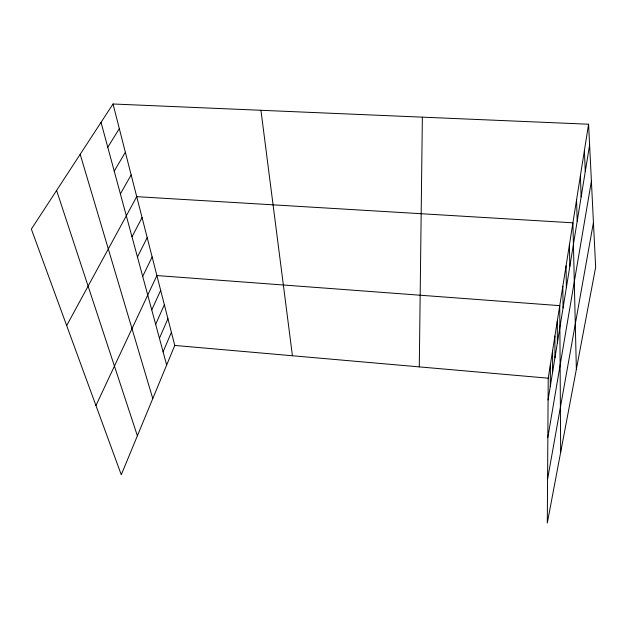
<?xml version="1.0" encoding="UTF-8"?>
<svg xmlns="http://www.w3.org/2000/svg" width="627" height="627" viewBox="0 0 627 627"><rect width="100%" height="100%" fill="white"/><g stroke="black" fill="none" stroke-linecap="round" stroke-linejoin="round"><path stroke-width="0.94" d="M552.575 372.336L552.614 350.54M550.287 386.357L550.381 364.577M588.588 124.224L548.217 378.191L547.3 523.004L595.65 267.227L588.588 124.224L113.025 103.996L31.35 229.121L121.277 474.741L174.761 345.438L113.025 103.996M419.283 366.881L422.363 117.155M548.076 399.94L589.615 144.892M547.841 437.372L591.402 181.125M547.575 479.083L593.44 222.491M163.098 351.865L171.398 332.271M159.43 338.298L167.926 318.712M155.653 324.324L164.36 304.753M151.758 309.918L160.684 290.372M95.947 405.544L156.891 275.551L559.746 305.647L560.671 452.271M142.697 276.397L152.134 256.945M137.454 256.999L147.196 237.625M131.999 236.818L142.063 217.545M66.674 325.601L136.717 196.659L572.913 222.82L576.362 369.272M120.392 193.915L131.161 174.917M114.224 171.085L125.369 152.267M107.781 147.251L119.326 128.645M174.761 345.438L548.217 378.191M56.602 190.436L137.384 435.804M80.193 154.297L152.776 398.6M101.041 122.351L166.664 365.032M260.942 110.289L292.433 355.76M584.403 150.59L585.273 171.532M580.398 175.764L581.135 196.925M576.574 199.817L577.193 221.159M569.41 244.851L569.818 266.459M566.056 265.958L566.361 287.652M562.834 286.21L563.054 307.959M557.293 321.095L557.364 342.898M554.911 336.056L554.934 357.86"/></g></svg>
